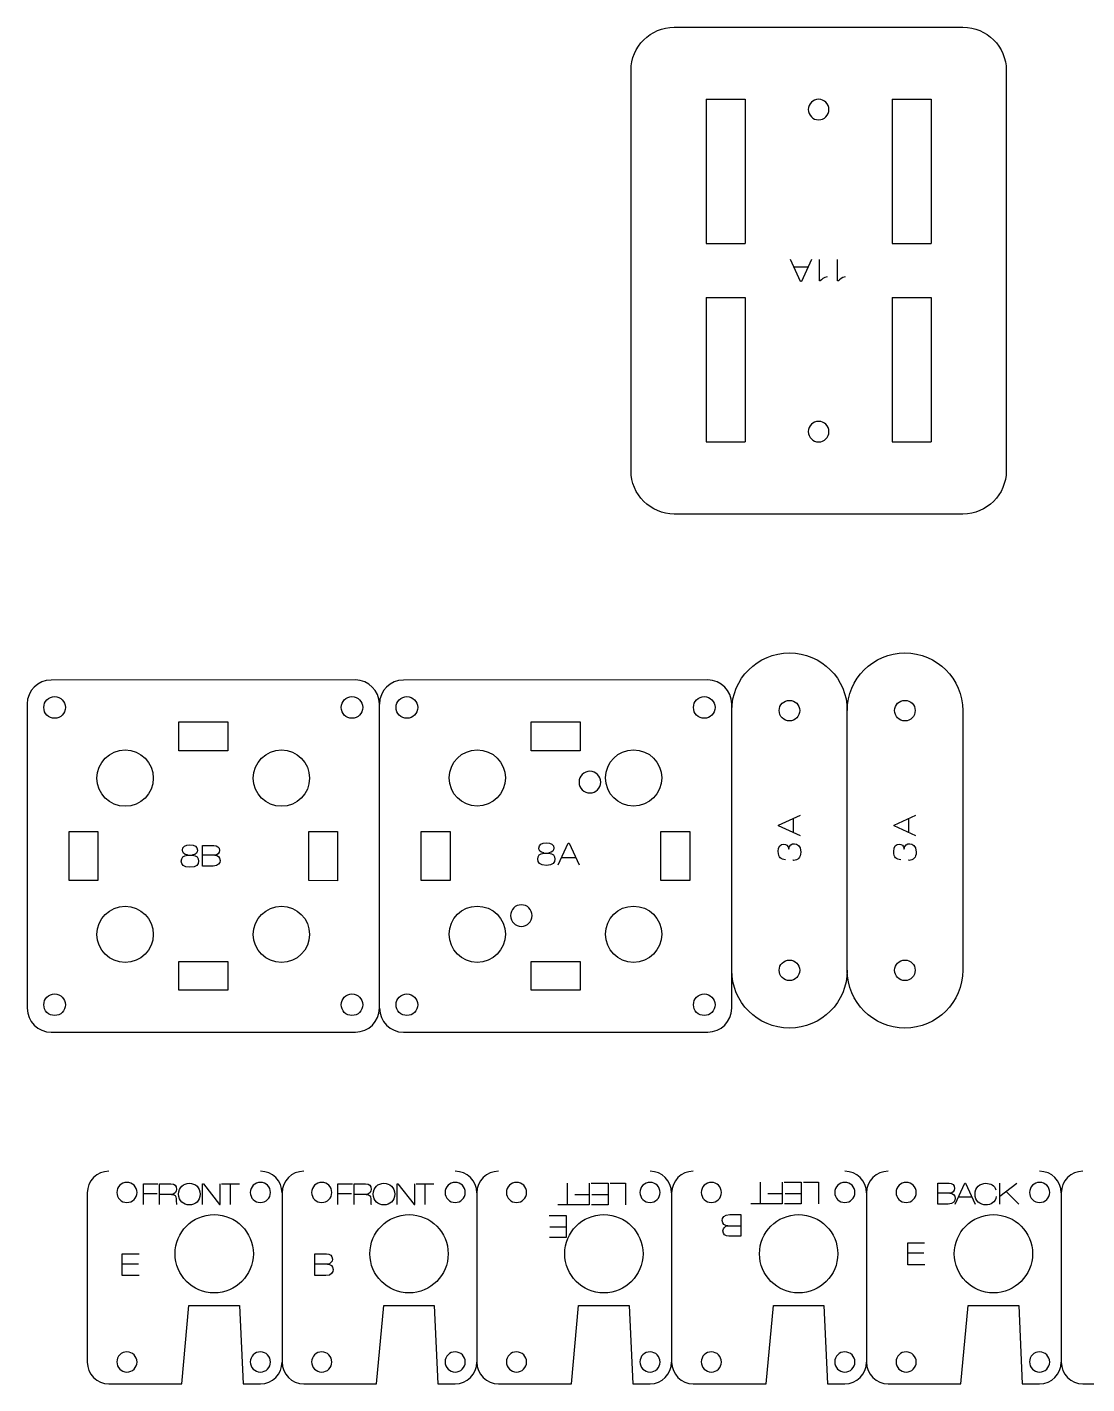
# Model space of a CAD drawing. Header units: millimetres. Extents: x -1146 to -38, y -868 to -122.
# Drawn here: x -851.3 to -704.4, y -510 to -322 of the extents above; entities that cross this region are included whole.
import ezdxf

# ---------------------------------------------------------------- set-up
doc = ezdxf.new("R2010")
doc.units = ezdxf.units.MM
doc.layers.add('CUTS', color=1, linetype='Continuous', true_color=0xff0000)
doc.layers.add('TEXT', color=5, linetype='Continuous', true_color=0x0000ff)

msp = doc.modelspace()

# ---------------------------------------------------------------- linework, layer by layer
at = {"layer": 'CUTS', "color": 1, "lineweight": 25, "true_color": 0xff0000}
for p, q in [((-761.61, -321.95), (-721.61, -321.95)), ((-715.61, -327.95), (-715.61, -383.44)), ((-757.21, -331.95), (-757.21, -351.95)), ((-757.21, -331.95), (-751.81, -331.95)), ((-751.81, -331.95), (-751.81, -351.95)), ((-731.41, -331.95), (-726.01, -331.95)), ((-731.41, -331.95), (-731.41, -351.95)), ((-726.01, -331.95), (-726.01, -351.95)), ((-757.21, -351.95), (-751.81, -351.95)), ((-731.41, -351.95), (-726.01, -351.95)), ((-757.21, -359.44), (-757.21, -379.44)), ((-757.21, -359.44), (-751.81, -359.44)), ((-751.81, -359.44), (-751.81, -379.44)), ((-731.41, -359.44), (-731.41, -379.44)), ((-731.41, -359.44), (-726.01, -359.44)), ((-726.01, -359.44), (-726.01, -379.44)), ((-757.21, -379.44), (-751.81, -379.44)), ((-731.41, -379.44), (-726.01, -379.44)), ((-847.97, -461.26), (-805.79, -461.25)), ((-799.15, -461.26), (-756.97, -461.25))]:
    msp.add_line(p, q, dxfattribs=at)
for points in [[(-767.61, -383.44), (-767.61, -327.95)], [(-721.61, -389.44), (-761.61, -389.44)], [(-805.8, -412.44), (-847.98, -412.45)], [(-756.98, -412.44), (-799.16, -412.45)], [(-851.3, -415.76), (-851.29, -457.94)], [(-802.48, -457.93), (-802.49, -415.75)], [(-753.65, -457.93), (-753.66, -415.75)], [(-737.65, -452.68), (-737.65, -416.68)], [(-721.65, -416.68), (-721.65, -452.68), (-721.65, -452.68)], [(-830.29, -418.25), (-823.49, -418.25), (-823.49, -422.25), (-830.29, -422.25), (-830.29, -418.25), (-830.29, -418.25)], [(-781.46, -418.25), (-774.66, -418.25), (-774.66, -422.25), (-781.46, -422.25), (-781.46, -418.25), (-781.46, -418.25)], [(-845.49, -433.45), (-841.49, -433.45), (-841.49, -440.25), (-845.49, -440.25), (-845.49, -433.45), (-845.49, -433.45)], [(-808.28, -440.26), (-812.28, -440.25), (-812.28, -433.45), (-808.28, -433.45), (-808.28, -440.26), (-808.28, -440.26)], [(-796.67, -433.45), (-792.67, -433.45), (-792.67, -440.25), (-796.67, -440.25), (-796.67, -433.45), (-796.67, -433.45)], [(-763.46, -433.45), (-759.46, -433.45), (-759.46, -440.25), (-763.46, -440.25), (-763.46, -433.45), (-763.46, -433.45)], [(-830.29, -451.45), (-823.49, -451.45), (-823.49, -455.45), (-830.29, -455.45), (-830.29, -451.45), (-830.29, -451.45)], [(-781.47, -455.45), (-781.46, -451.45), (-774.66, -451.45), (-774.66, -455.45), (-781.47, -455.45), (-781.47, -455.45)], [(-842.97, -483.53), (-842.97, -507)], [(-815.97, -483.53), (-815.97, -507)], [(-788.98, -483.53), (-788.98, -507)], [(-761.98, -483.53), (-761.98, -507)], [(-734.98, -483.53), (-734.98, -507)], [(-707.99, -483.53), (-707.99, -507)], [(-839.97, -510), (-829.87, -510), (-828.87, -499.15), (-821.87, -499.15), (-821.87, -499.15), (-821.37, -510), (-818.97, -510)], [(-812.97, -510), (-802.88, -510), (-801.88, -499.15), (-794.87, -499.15), (-794.88, -499.15), (-794.38, -510), (-791.98, -510)], [(-785.98, -510), (-775.88, -510), (-774.88, -499.15), (-767.88, -499.15), (-767.38, -510), (-764.98, -510)], [(-758.98, -510), (-748.88, -510), (-747.88, -499.15), (-740.88, -499.15), (-740.88, -499.15), (-740.38, -510), (-737.98, -510)], [(-731.99, -510), (-721.89, -510), (-720.89, -499.15), (-713.89, -499.15), (-713.89, -499.15), (-713.39, -510), (-710.99, -510)], [(-704.99, -510), (-694.89, -510), (-693.89, -499.15), (-686.89, -499.15), (-686.89, -499.15), (-686.39, -510), (-683.99, -510)]]:
    msp.add_lwpolyline(points, dxfattribs=at)
for points in [[(-767.61, -327.95), (-767.61, -324.64), (-764.92, -321.95), (-761.61, -321.95)], [(-721.61, -321.95), (-718.3, -321.95), (-715.61, -324.64), (-715.61, -327.95)], [(-741.61, -331.95), (-742.4, -331.95), (-743.04, -332.59), (-743.04, -333.37)], [(-740.19, -333.37), (-740.19, -332.59), (-740.82, -331.95), (-741.61, -331.95)], [(-743.04, -333.37), (-743.04, -334.16), (-742.4, -334.8), (-741.61, -334.8)], [(-741.61, -334.8), (-740.82, -334.8), (-740.19, -334.16), (-740.19, -333.37)], [(-741.61, -376.59), (-742.4, -376.59), (-743.04, -377.22), (-743.04, -378.01)], [(-740.19, -378.01), (-740.19, -377.22), (-740.82, -376.59), (-741.61, -376.59)], [(-743.04, -378.01), (-743.04, -378.8), (-742.4, -379.44), (-741.61, -379.44)], [(-741.61, -379.44), (-740.82, -379.44), (-740.19, -378.8), (-740.19, -378.01)], [(-761.61, -389.44), (-764.92, -389.44), (-767.61, -386.75), (-767.61, -383.44)], [(-715.61, -383.44), (-715.61, -386.75), (-718.3, -389.44), (-721.61, -389.44)], [(-753.65, -416.68), (-753.65, -412.26), (-750.07, -408.68), (-745.65, -408.68)], [(-745.65, -408.68), (-741.23, -408.68), (-737.65, -412.26), (-737.65, -416.68)], [(-737.65, -416.68), (-737.65, -412.26), (-734.07, -408.68), (-729.65, -408.68)], [(-729.65, -408.68), (-725.23, -408.68), (-721.65, -412.26), (-721.65, -416.68)], [(-847.98, -412.45), (-849.8, -412.45), (-851.3, -413.94), (-851.3, -415.76)], [(-802.49, -415.75), (-802.49, -413.93), (-803.98, -412.44), (-805.8, -412.44)], [(-799.16, -412.45), (-800.98, -412.45), (-802.47, -413.94), (-802.47, -415.77)], [(-753.66, -415.75), (-753.66, -413.93), (-755.15, -412.44), (-756.98, -412.44)], [(-848.99, -416.25), (-848.99, -415.42), (-848.32, -414.75), (-847.49, -414.75)], [(-847.49, -414.75), (-846.66, -414.75), (-845.99, -415.42), (-845.99, -416.25)], [(-807.78, -416.25), (-807.78, -415.42), (-807.11, -414.75), (-806.28, -414.75)], [(-806.28, -414.75), (-805.45, -414.75), (-804.78, -415.42), (-804.78, -416.25)], [(-800.17, -416.25), (-800.17, -415.42), (-799.5, -414.75), (-798.67, -414.75)], [(-798.67, -414.75), (-797.84, -414.75), (-797.17, -415.42), (-797.17, -416.25)], [(-758.96, -416.25), (-758.96, -415.42), (-758.29, -414.75), (-757.46, -414.75)], [(-757.46, -414.75), (-756.63, -414.75), (-755.96, -415.42), (-755.96, -416.25)], [(-747.08, -416.68), (-747.08, -415.89), (-746.44, -415.26), (-745.65, -415.26)], [(-745.65, -415.26), (-744.87, -415.26), (-744.23, -415.89), (-744.23, -416.68)], [(-731.08, -416.68), (-731.08, -415.89), (-730.44, -415.26), (-729.65, -415.26)], [(-729.65, -415.26), (-728.87, -415.26), (-728.23, -415.89), (-728.23, -416.68)], [(-847.49, -417.75), (-848.32, -417.75), (-848.99, -417.07), (-848.99, -416.25)], [(-845.99, -416.25), (-845.99, -417.07), (-846.66, -417.75), (-847.49, -417.75)], [(-806.28, -417.75), (-807.11, -417.75), (-807.78, -417.07), (-807.78, -416.25)], [(-804.78, -416.25), (-804.78, -417.07), (-805.45, -417.75), (-806.28, -417.75)], [(-798.67, -417.75), (-799.5, -417.75), (-800.17, -417.07), (-800.17, -416.25)], [(-797.17, -416.25), (-797.17, -417.07), (-797.84, -417.75), (-798.67, -417.75)], [(-757.46, -417.75), (-758.29, -417.75), (-758.96, -417.07), (-758.96, -416.25)], [(-755.96, -416.25), (-755.96, -417.07), (-756.63, -417.75), (-757.46, -417.75)], [(-745.65, -418.11), (-746.44, -418.11), (-747.08, -417.47), (-747.08, -416.68)], [(-744.23, -416.68), (-744.23, -417.47), (-744.87, -418.11), (-745.65, -418.11)], [(-729.65, -418.11), (-730.44, -418.11), (-731.08, -417.47), (-731.08, -416.68)], [(-728.23, -416.68), (-728.23, -417.47), (-728.87, -418.11), (-729.65, -418.11)], [(-841.62, -426.04), (-841.62, -423.88), (-839.87, -422.14), (-837.72, -422.14)], [(-837.72, -422.14), (-835.56, -422.14), (-833.81, -423.88), (-833.81, -426.04)], [(-819.96, -426.04), (-819.96, -423.88), (-818.21, -422.14), (-816.06, -422.14)], [(-816.06, -422.14), (-813.9, -422.14), (-812.16, -423.88), (-812.16, -426.04)], [(-792.81, -426.02), (-792.81, -423.87), (-791.06, -422.12), (-788.91, -422.12)], [(-788.91, -422.12), (-786.76, -422.12), (-785.01, -423.87), (-785.01, -426.02)], [(-771.15, -426.02), (-771.15, -423.87), (-769.41, -422.12), (-767.25, -422.12)], [(-767.25, -422.12), (-765.1, -422.12), (-763.35, -423.87), (-763.35, -426.02)], [(-837.72, -429.94), (-839.87, -429.94), (-841.62, -428.19), (-841.62, -426.04)], [(-833.81, -426.04), (-833.81, -428.19), (-835.56, -429.94), (-837.72, -429.94)], [(-816.06, -429.94), (-818.21, -429.94), (-819.96, -428.19), (-819.96, -426.04)], [(-812.16, -426.04), (-812.16, -428.19), (-813.9, -429.94), (-816.06, -429.94)], [(-788.91, -429.92), (-791.06, -429.92), (-792.81, -428.17), (-792.81, -426.02)], [(-785.01, -426.02), (-785.01, -428.17), (-786.76, -429.92), (-788.91, -429.92)], [(-773.31, -425.1), (-774.14, -425.1), (-774.81, -425.77), (-774.81, -426.6)], [(-774.81, -426.6), (-774.81, -427.43), (-774.14, -428.1), (-773.31, -428.1)], [(-771.81, -426.6), (-771.81, -425.77), (-772.49, -425.1), (-773.31, -425.1)], [(-773.31, -428.1), (-772.49, -428.1), (-771.81, -427.43), (-771.81, -426.6)], [(-767.25, -429.92), (-769.41, -429.92), (-771.15, -428.17), (-771.15, -426.02)], [(-763.35, -426.02), (-763.35, -428.17), (-765.1, -429.92), (-767.25, -429.92)], [(-792.81, -447.68), (-792.81, -445.52), (-791.06, -443.78), (-788.91, -443.78)], [(-788.91, -443.78), (-786.76, -443.78), (-785.01, -445.52), (-785.01, -447.68)], [(-782.81, -443.6), (-783.64, -443.6), (-784.31, -444.27), (-784.31, -445.1)], [(-781.31, -445.1), (-781.31, -444.27), (-781.99, -443.6), (-782.81, -443.6)], [(-771.15, -447.68), (-771.15, -445.52), (-769.41, -443.78), (-767.25, -443.78)], [(-767.25, -443.78), (-765.1, -443.78), (-763.35, -445.52), (-763.35, -447.68)], [(-841.62, -447.7), (-841.62, -445.54), (-839.87, -443.8), (-837.72, -443.8)], [(-837.72, -443.8), (-835.56, -443.8), (-833.81, -445.54), (-833.81, -447.7)], [(-819.96, -447.7), (-819.96, -445.54), (-818.21, -443.8), (-816.06, -443.8)], [(-816.06, -443.8), (-813.9, -443.8), (-812.16, -445.54), (-812.16, -447.7)], [(-784.31, -445.1), (-784.31, -445.93), (-783.64, -446.6), (-782.81, -446.6)], [(-782.81, -446.6), (-781.99, -446.6), (-781.31, -445.93), (-781.31, -445.1)], [(-837.72, -451.6), (-839.87, -451.6), (-841.62, -449.85), (-841.62, -447.7)], [(-833.81, -447.7), (-833.81, -449.85), (-835.56, -451.6), (-837.72, -451.6)], [(-816.06, -451.6), (-818.21, -451.6), (-819.96, -449.85), (-819.96, -447.7)], [(-812.16, -447.7), (-812.16, -449.85), (-813.9, -451.6), (-816.06, -451.6)], [(-788.91, -451.58), (-791.06, -451.58), (-792.81, -449.83), (-792.81, -447.68)], [(-785.01, -447.68), (-785.01, -449.83), (-786.76, -451.58), (-788.91, -451.58)], [(-767.25, -451.58), (-769.41, -451.58), (-771.15, -449.83), (-771.15, -447.68)], [(-763.35, -447.68), (-763.35, -449.83), (-765.1, -451.58), (-767.25, -451.58)], [(-747.08, -452.68), (-747.08, -451.89), (-746.44, -451.26), (-745.65, -451.26)], [(-745.65, -451.26), (-744.87, -451.26), (-744.23, -451.89), (-744.23, -452.68)], [(-731.08, -452.68), (-731.08, -451.89), (-730.44, -451.26), (-729.65, -451.26)], [(-729.65, -451.26), (-728.87, -451.26), (-728.23, -451.89), (-728.23, -452.68)], [(-745.65, -460.68), (-750.07, -460.68), (-753.65, -457.1), (-753.65, -452.68)], [(-745.65, -454.11), (-746.44, -454.11), (-747.08, -453.47), (-747.08, -452.68)], [(-737.65, -452.68), (-737.65, -457.1), (-741.23, -460.68), (-745.65, -460.68)], [(-744.23, -452.68), (-744.23, -453.47), (-744.87, -454.11), (-745.65, -454.11)], [(-729.65, -460.68), (-734.07, -460.68), (-737.65, -457.1), (-737.65, -452.68)], [(-729.65, -454.11), (-730.44, -454.11), (-731.08, -453.47), (-731.08, -452.68)], [(-721.65, -452.68), (-721.65, -457.1), (-725.23, -460.68), (-729.65, -460.68)], [(-728.23, -452.68), (-728.23, -453.47), (-728.87, -454.11), (-729.65, -454.11)], [(-848.99, -457.45), (-848.99, -456.62), (-848.32, -455.95), (-847.49, -455.95)], [(-847.49, -455.95), (-846.66, -455.95), (-845.99, -456.62), (-845.99, -457.45)], [(-807.78, -457.45), (-807.78, -456.62), (-807.11, -455.95), (-806.28, -455.95)], [(-806.28, -455.95), (-805.45, -455.95), (-804.78, -456.62), (-804.78, -457.45)], [(-800.17, -457.45), (-800.17, -456.62), (-799.5, -455.95), (-798.67, -455.95)], [(-798.67, -455.95), (-797.84, -455.95), (-797.17, -456.62), (-797.17, -457.45)], [(-758.96, -457.45), (-758.96, -456.62), (-758.29, -455.95), (-757.46, -455.95)], [(-757.46, -455.95), (-756.63, -455.95), (-755.96, -456.62), (-755.96, -457.45)], [(-851.29, -457.94), (-851.29, -459.77), (-849.79, -461.26), (-847.97, -461.26)], [(-847.49, -458.95), (-848.32, -458.95), (-848.99, -458.28), (-848.99, -457.45)], [(-845.99, -457.45), (-845.99, -458.28), (-846.66, -458.95), (-847.49, -458.95)], [(-806.28, -458.95), (-807.11, -458.95), (-807.78, -458.28), (-807.78, -457.45)], [(-804.78, -457.45), (-804.78, -458.28), (-805.45, -458.95), (-806.28, -458.95)], [(-805.79, -461.25), (-803.97, -461.25), (-802.48, -459.76), (-802.48, -457.93)], [(-802.46, -457.94), (-802.46, -459.77), (-800.97, -461.26), (-799.15, -461.26)], [(-798.67, -458.95), (-799.5, -458.95), (-800.17, -458.28), (-800.17, -457.45)], [(-797.17, -457.45), (-797.17, -458.28), (-797.84, -458.95), (-798.67, -458.95)], [(-757.46, -458.95), (-758.29, -458.95), (-758.96, -458.28), (-758.96, -457.45)], [(-755.96, -457.45), (-755.96, -458.28), (-756.63, -458.95), (-757.46, -458.95)], [(-756.97, -461.25), (-755.15, -461.25), (-753.65, -459.76), (-753.65, -457.93)], [(-839.97, -480.53), (-841.63, -480.53), (-842.97, -481.88), (-842.97, -483.53)], [(-815.97, -483.53), (-815.97, -481.88), (-817.32, -480.53), (-818.97, -480.53)], [(-812.97, -480.53), (-814.63, -480.53), (-815.97, -481.88), (-815.97, -483.53)], [(-788.98, -483.53), (-788.98, -481.88), (-790.32, -480.53), (-791.98, -480.53)], [(-785.98, -480.53), (-787.63, -480.53), (-788.98, -481.88), (-788.98, -483.53)], [(-761.98, -483.53), (-761.98, -481.88), (-763.32, -480.53), (-764.98, -480.53)], [(-758.98, -480.53), (-760.64, -480.53), (-761.98, -481.88), (-761.98, -483.53)], [(-734.98, -483.53), (-734.98, -481.88), (-736.33, -480.53), (-737.98, -480.53)], [(-731.99, -480.53), (-733.64, -480.53), (-734.98, -481.88), (-734.98, -483.53)], [(-707.99, -483.53), (-707.99, -481.88), (-709.33, -480.53), (-710.99, -480.53)], [(-704.99, -480.53), (-706.65, -480.53), (-707.99, -481.88), (-707.99, -483.53)], [(-837.47, -482.07), (-838.24, -482.06), (-838.87, -482.69), (-838.87, -483.46)], [(-836.07, -483.47), (-836.07, -482.7), (-836.69, -482.07), (-837.47, -482.07)], [(-818.97, -482.07), (-819.74, -482.06), (-820.37, -482.69), (-820.37, -483.46)], [(-817.57, -483.47), (-817.57, -482.7), (-818.19, -482.07), (-818.97, -482.07)], [(-810.47, -482.07), (-811.24, -482.06), (-811.87, -482.69), (-811.87, -483.46)], [(-809.07, -483.47), (-809.07, -482.7), (-809.7, -482.07), (-810.47, -482.07)], [(-791.97, -482.07), (-792.74, -482.06), (-793.37, -482.69), (-793.38, -483.46)], [(-790.58, -483.47), (-790.57, -482.7), (-791.2, -482.07), (-791.97, -482.07)], [(-783.47, -482.07), (-784.24, -482.06), (-784.87, -482.69), (-784.88, -483.46)], [(-782.08, -483.47), (-782.07, -482.7), (-782.7, -482.07), (-783.47, -482.07)], [(-764.97, -482.07), (-765.75, -482.06), (-766.38, -482.69), (-766.38, -483.46)], [(-763.58, -483.47), (-763.58, -482.7), (-764.2, -482.07), (-764.97, -482.07)], [(-756.47, -482.07), (-757.25, -482.06), (-757.88, -482.69), (-757.88, -483.46)], [(-755.08, -483.47), (-755.08, -482.7), (-755.7, -482.07), (-756.47, -482.07)], [(-737.98, -482.07), (-738.75, -482.06), (-739.38, -482.69), (-739.38, -483.46)], [(-736.58, -483.47), (-736.58, -482.7), (-737.2, -482.07), (-737.98, -482.07)], [(-729.48, -482.07), (-730.25, -482.06), (-730.88, -482.69), (-730.89, -483.46)], [(-728.09, -483.47), (-728.08, -482.7), (-728.71, -482.07), (-729.48, -482.07)], [(-710.98, -482.07), (-711.75, -482.06), (-712.38, -482.69), (-712.38, -483.46)], [(-709.59, -483.47), (-709.58, -482.7), (-710.21, -482.07), (-710.98, -482.07)], [(-838.87, -483.46), (-838.87, -484.23), (-838.25, -484.86), (-837.47, -484.86)], [(-837.47, -484.86), (-836.7, -484.87), (-836.07, -484.24), (-836.07, -483.47)], [(-820.37, -483.46), (-820.38, -484.23), (-819.75, -484.86), (-818.98, -484.86)], [(-818.98, -484.86), (-818.2, -484.87), (-817.57, -484.24), (-817.57, -483.47)], [(-811.87, -483.46), (-811.88, -484.23), (-811.25, -484.86), (-810.48, -484.86)], [(-810.48, -484.86), (-809.7, -484.87), (-809.08, -484.24), (-809.07, -483.47)], [(-793.38, -483.46), (-793.38, -484.23), (-792.75, -484.86), (-791.98, -484.86)], [(-791.98, -484.86), (-791.21, -484.87), (-790.58, -484.24), (-790.58, -483.47)], [(-784.88, -483.46), (-784.88, -484.23), (-784.25, -484.86), (-783.48, -484.86)], [(-783.48, -484.86), (-782.71, -484.87), (-782.08, -484.24), (-782.08, -483.47)], [(-766.38, -483.46), (-766.38, -484.23), (-765.76, -484.86), (-764.98, -484.86)], [(-764.98, -484.86), (-764.21, -484.87), (-763.58, -484.24), (-763.58, -483.47)], [(-757.88, -483.46), (-757.88, -484.23), (-757.26, -484.86), (-756.48, -484.86)], [(-756.48, -484.86), (-755.71, -484.87), (-755.08, -484.24), (-755.08, -483.47)], [(-739.38, -483.46), (-739.39, -484.23), (-738.76, -484.86), (-737.99, -484.86)], [(-737.99, -484.86), (-737.21, -484.87), (-736.58, -484.24), (-736.58, -483.47)], [(-730.89, -483.46), (-730.89, -484.23), (-730.26, -484.86), (-729.49, -484.86)], [(-729.49, -484.86), (-728.72, -484.87), (-728.09, -484.24), (-728.09, -483.47)], [(-712.38, -483.46), (-712.39, -484.23), (-711.76, -484.86), (-710.99, -484.86)], [(-710.99, -484.86), (-710.22, -484.87), (-709.59, -484.24), (-709.59, -483.47)], [(-830.8, -491.96), (-830.8, -488.97), (-828.37, -486.54), (-825.37, -486.54)], [(-825.37, -486.54), (-822.38, -486.54), (-819.95, -488.97), (-819.95, -491.96)], [(-803.8, -491.96), (-803.8, -488.97), (-801.37, -486.54), (-798.37, -486.54)], [(-798.37, -486.54), (-795.38, -486.54), (-792.95, -488.97), (-792.95, -491.96)], [(-776.8, -491.96), (-776.8, -488.97), (-774.37, -486.54), (-771.38, -486.54)], [(-771.38, -486.54), (-768.38, -486.54), (-765.95, -488.97), (-765.95, -491.96)], [(-749.81, -491.96), (-749.81, -488.97), (-747.38, -486.54), (-744.38, -486.54)], [(-744.38, -486.54), (-741.38, -486.54), (-738.96, -488.97), (-738.96, -491.96)], [(-722.81, -491.96), (-722.81, -488.97), (-720.38, -486.54), (-717.39, -486.54)], [(-717.39, -486.54), (-714.39, -486.54), (-711.96, -488.97), (-711.96, -491.96)], [(-825.37, -497.39), (-828.37, -497.39), (-830.8, -494.96), (-830.8, -491.96)], [(-819.95, -491.96), (-819.95, -494.96), (-822.38, -497.39), (-825.37, -497.39)], [(-798.37, -497.39), (-801.37, -497.39), (-803.8, -494.96), (-803.8, -491.96)], [(-792.95, -491.96), (-792.95, -494.96), (-795.38, -497.39), (-798.37, -497.39)], [(-771.38, -497.39), (-774.37, -497.39), (-776.8, -494.96), (-776.8, -491.96)], [(-765.95, -491.96), (-765.95, -494.96), (-768.38, -497.39), (-771.38, -497.39)], [(-744.38, -497.39), (-747.38, -497.39), (-749.81, -494.96), (-749.81, -491.96)], [(-738.96, -491.96), (-738.96, -494.96), (-741.38, -497.39), (-744.38, -497.39)], [(-717.39, -497.39), (-720.38, -497.39), (-722.81, -494.96), (-722.81, -491.96)], [(-711.96, -491.96), (-711.96, -494.96), (-714.39, -497.39), (-717.39, -497.39)], [(-837.46, -505.57), (-838.24, -505.56), (-838.87, -506.19), (-838.87, -506.96)], [(-836.07, -506.97), (-836.07, -506.2), (-836.69, -505.57), (-837.46, -505.57)], [(-818.97, -505.57), (-819.74, -505.56), (-820.37, -506.19), (-820.37, -506.96)], [(-817.57, -506.97), (-817.57, -506.2), (-818.19, -505.57), (-818.97, -505.57)], [(-810.47, -505.57), (-811.24, -505.56), (-811.87, -506.19), (-811.87, -506.96)], [(-809.07, -506.97), (-809.07, -506.2), (-809.69, -505.57), (-810.47, -505.57)], [(-791.97, -505.57), (-792.74, -505.56), (-793.37, -506.19), (-793.38, -506.96)], [(-790.58, -506.97), (-790.57, -506.2), (-791.2, -505.57), (-791.97, -505.57)], [(-783.47, -505.57), (-784.24, -505.56), (-784.87, -506.19), (-784.88, -506.96)], [(-782.08, -506.97), (-782.07, -506.2), (-782.7, -505.57), (-783.47, -505.57)], [(-764.97, -505.57), (-765.75, -505.56), (-766.38, -506.19), (-766.38, -506.96)], [(-763.58, -506.97), (-763.58, -506.2), (-764.2, -505.57), (-764.97, -505.57)], [(-756.47, -505.57), (-757.25, -505.56), (-757.88, -506.19), (-757.88, -506.96)], [(-755.08, -506.97), (-755.08, -506.2), (-755.7, -505.57), (-756.47, -505.57)], [(-737.98, -505.57), (-738.75, -505.56), (-739.38, -506.19), (-739.38, -506.96)], [(-736.58, -506.97), (-736.58, -506.2), (-737.2, -505.57), (-737.98, -505.57)], [(-729.48, -505.57), (-730.25, -505.56), (-730.88, -506.19), (-730.89, -506.96)], [(-728.08, -506.97), (-728.08, -506.2), (-728.71, -505.57), (-729.48, -505.57)], [(-710.98, -505.57), (-711.76, -505.56), (-712.39, -506.19), (-712.39, -506.96)], [(-709.59, -506.97), (-709.59, -506.2), (-710.21, -505.57), (-710.98, -505.57)], [(-842.97, -507), (-842.97, -508.66), (-841.63, -510), (-839.97, -510)], [(-838.87, -506.96), (-838.87, -507.73), (-838.25, -508.36), (-837.47, -508.37)], [(-837.47, -508.37), (-836.7, -508.37), (-836.07, -507.74), (-836.07, -506.97)], [(-820.37, -506.96), (-820.38, -507.73), (-819.75, -508.36), (-818.98, -508.37)], [(-818.98, -508.37), (-818.2, -508.37), (-817.58, -507.74), (-817.57, -506.97)], [(-818.97, -510), (-817.32, -510), (-815.97, -508.66), (-815.97, -507)], [(-815.97, -507), (-815.97, -508.66), (-814.63, -510), (-812.97, -510)], [(-811.87, -506.96), (-811.88, -507.73), (-811.25, -508.36), (-810.48, -508.37)], [(-810.48, -508.37), (-809.7, -508.37), (-809.08, -507.74), (-809.07, -506.97)], [(-793.38, -506.96), (-793.38, -507.73), (-792.75, -508.36), (-791.98, -508.37)], [(-791.98, -508.37), (-791.21, -508.37), (-790.58, -507.74), (-790.58, -506.97)], [(-791.98, -510), (-790.32, -510), (-788.98, -508.66), (-788.98, -507)], [(-788.98, -507), (-788.98, -508.66), (-787.63, -510), (-785.98, -510)], [(-784.88, -506.96), (-784.88, -507.73), (-784.25, -508.36), (-783.48, -508.37)], [(-783.48, -508.37), (-782.71, -508.37), (-782.08, -507.74), (-782.08, -506.97)], [(-766.38, -506.96), (-766.38, -507.73), (-765.76, -508.36), (-764.98, -508.37)], [(-764.98, -508.37), (-764.21, -508.37), (-763.58, -507.74), (-763.58, -506.97)], [(-764.98, -510), (-763.32, -510), (-761.98, -508.66), (-761.98, -507)], [(-761.98, -507), (-761.98, -508.66), (-760.64, -510), (-758.98, -510)], [(-757.88, -506.96), (-757.88, -507.73), (-757.26, -508.36), (-756.48, -508.37)], [(-756.48, -508.37), (-755.71, -508.37), (-755.08, -507.74), (-755.08, -506.97)], [(-739.38, -506.96), (-739.39, -507.73), (-738.76, -508.36), (-737.99, -508.37)], [(-737.99, -508.37), (-737.21, -508.37), (-736.59, -507.74), (-736.58, -506.97)], [(-737.98, -510), (-736.33, -510), (-734.98, -508.66), (-734.98, -507)], [(-734.98, -507), (-734.98, -508.66), (-733.64, -510), (-731.99, -510)], [(-730.89, -506.96), (-730.89, -507.73), (-730.26, -508.36), (-729.49, -508.37)], [(-729.49, -508.37), (-728.72, -508.37), (-728.09, -507.74), (-728.08, -506.97)], [(-712.39, -506.96), (-712.39, -507.73), (-711.77, -508.36), (-710.99, -508.37)], [(-710.99, -508.37), (-710.22, -508.37), (-709.59, -507.74), (-709.59, -506.97)], [(-710.99, -510), (-709.33, -510), (-707.99, -508.66), (-707.99, -507)], [(-707.99, -507), (-707.99, -508.66), (-706.65, -510), (-704.99, -510)]]:
    msp.add_open_spline(points, degree=3, dxfattribs=at)
at = {"layer": 'TEXT', "color": 5, "lineweight": 25, "true_color": 0x0000ff}
for points in [[(-742.61, -354.18), (-744, -357.2), (-744.11, -357.2), (-745.49, -354.18)], [(-745.03, -355.18), (-743.06, -355.18)], [(-741.38, -357.13), (-741.48, -357.13), (-741.48, -354.15)], [(-738.88, -357.13), (-738.98, -357.13), (-738.98, -354.15)], [(-744.14, -434.06), (-747.16, -432.67), (-747.16, -432.56), (-744.14, -431.17)], [(-745.14, -431.63), (-745.14, -433.61)], [(-728.14, -434.06), (-731.16, -432.67), (-731.16, -432.56), (-728.14, -431.17)], [(-729.14, -431.63), (-729.14, -433.61)], [(-826.98, -435.36), (-825.42, -435.36)], [(-825.53, -438.24), (-826.98, -438.24), (-826.98, -435.36), (-826.98, -435.36)], [(-777.7, -438.08), (-776.31, -435.06), (-776.2, -435.06), (-774.81, -438.08)], [(-745.76, -435.9), (-745.75, -435.9)], [(-729.76, -435.9), (-729.75, -435.9)], [(-829.08, -436.7), (-829.08, -436.69)], [(-829.08, -436.7), (-828.39, -436.7)], [(-828.39, -436.69), (-828.39, -436.7)], [(-825.28, -436.73), (-826.98, -436.73)], [(-825.28, -436.73), (-825.28, -436.74)], [(-779.68, -436.42), (-779.68, -436.41)], [(-779.68, -436.42), (-779, -436.42)], [(-779, -436.41), (-779, -436.42)], [(-775.27, -437.08), (-777.25, -437.08)], [(-835.19, -485.14), (-835.19, -482.26), (-833.17, -482.26)], [(-832.96, -485.14), (-832.96, -482.26), (-831.38, -482.26)], [(-826.99, -485.14), (-826.99, -482.26), (-826.88, -482.26), (-824.62, -485.14), (-824.53, -485.14), (-824.53, -482.26)], [(-824.36, -482.27), (-821.88, -482.27)], [(-823.12, -485.14), (-823.12, -482.27)], [(-808.22, -485.14), (-808.22, -482.26), (-806.21, -482.26)], [(-806, -485.14), (-806, -482.26), (-804.42, -482.26)], [(-800.02, -485.14), (-800.02, -482.26), (-799.92, -482.26), (-797.66, -485.14), (-797.56, -485.14), (-797.56, -482.26)], [(-797.4, -482.26), (-794.92, -482.26)], [(-796.15, -485.14), (-796.15, -482.26)], [(-776.48, -482.2), (-776.48, -485.2)], [(-773.4, -482.2), (-773.4, -485.2), (-775.51, -485.2)], [(-773.14, -482.2), (-770.78, -482.2), (-770.78, -485.2), (-773.11, -485.2)], [(-770.49, -482.2), (-768.38, -482.2), (-768.38, -485.2)], [(-749.72, -482.05), (-749.72, -485.05)], [(-746.65, -482.05), (-746.65, -485.05), (-748.75, -485.05)], [(-746.38, -482.05), (-744.02, -482.05), (-744.02, -485.05), (-746.36, -485.05)], [(-743.73, -482.05), (-741.63, -482.05), (-741.63, -485.05)], [(-725.11, -482.2), (-723.54, -482.2)], [(-723.65, -485.07), (-725.11, -485.07), (-725.11, -482.2), (-725.11, -482.2)], [(-722.68, -485.07), (-721.36, -482.2), (-721.26, -482.2), (-719.94, -485.07)], [(-716.5, -484), (-714.14, -482.2)], [(-716.5, -485.07), (-716.5, -482.2)], [(-835.19, -483.6), (-833.29, -483.6)], [(-831.28, -483.74), (-832.96, -483.75)], [(-831.27, -483.73), (-831.28, -483.74)], [(-808.22, -483.6), (-806.33, -483.6)], [(-804.31, -483.74), (-806, -483.75)], [(-804.31, -483.73), (-804.31, -483.74)], [(-773.4, -483.8), (-775.39, -483.8)], [(-770.78, -483.8), (-773.02, -483.8)], [(-748.42, -485.05), (-751.01, -485.05)], [(-746.65, -483.65), (-748.63, -483.65)], [(-744.02, -483.65), (-746.26, -483.65)], [(-723.41, -483.57), (-725.11, -483.57)], [(-723.41, -483.57), (-723.41, -483.57)], [(-720.38, -484.12), (-722.25, -484.12)], [(-715.63, -483.34), (-713.87, -485.07)], [(-778.96, -486.67), (-776.58, -486.67), (-776.58, -489.69), (-778.93, -489.69)], [(-775.18, -485.2), (-777.77, -485.2)], [(-753.94, -486.52), (-752.41, -486.52), (-752.41, -489.54), (-752.41, -489.54)], [(-776.58, -488.29), (-778.84, -488.29)], [(-754.2, -488.1), (-752.41, -488.11)], [(-754.2, -488.11), (-754.2, -488.1)], [(-752.41, -489.54), (-754.05, -489.54)], [(-726.9, -493.48), (-729.27, -493.48), (-729.27, -490.45), (-726.92, -490.45)], [(-835.75, -494.99), (-838.13, -494.99), (-838.13, -491.96), (-835.77, -491.96)], [(-811.45, -491.96), (-809.8, -491.96)], [(-809.91, -494.99), (-811.45, -494.99), (-811.45, -491.96), (-811.45, -491.96)], [(-729.27, -491.86), (-727.02, -491.86)], [(-838.13, -493.37), (-835.87, -493.37)], [(-809.66, -493.4), (-811.45, -493.4)], [(-809.66, -493.4), (-809.66, -493.41)]]:
    msp.add_lwpolyline(points, dxfattribs=at)
for points in [[(-740.44, -356.56), (-740.89, -356.68), (-741.2, -356.92), (-741.38, -357.13)], [(-737.94, -356.56), (-738.39, -356.68), (-738.7, -356.92), (-738.88, -357.13)], [(-829.77, -436.04), (-829.77, -435.54), (-829.41, -435.29), (-828.74, -435.29)], [(-829.08, -436.69), (-829.62, -436.65), (-829.77, -436.29), (-829.77, -436.04)], [(-828.74, -435.29), (-828.07, -435.29), (-827.7, -435.54), (-827.7, -436.04)], [(-827.7, -436.04), (-827.7, -436.29), (-827.86, -436.65), (-828.39, -436.69)], [(-825.42, -435.36), (-824.97, -435.36), (-824.65, -435.61), (-824.65, -436.08)], [(-824.65, -436.08), (-824.65, -436.41), (-824.95, -436.74), (-825.28, -436.73)], [(-780.38, -435.76), (-780.38, -435.27), (-780.01, -435.01), (-779.34, -435.01)], [(-779.68, -436.41), (-780.22, -436.37), (-780.38, -436.01), (-780.38, -435.76)], [(-779.34, -435.01), (-778.67, -435.01), (-778.3, -435.27), (-778.3, -435.76)], [(-778.3, -435.76), (-778.3, -436.01), (-778.46, -436.37), (-779, -436.41)], [(-747.21, -436.22), (-747.21, -435.51), (-746.89, -435.2), (-746.43, -435.2)], [(-746.21, -437.35), (-746.83, -437.32), (-747.21, -437.06), (-747.21, -436.22)], [(-746.43, -435.2), (-746.14, -435.2), (-745.81, -435.37), (-745.76, -435.9)], [(-745.75, -435.9), (-745.69, -435.33), (-745.35, -435.13), (-744.96, -435.13)], [(-744.96, -435.13), (-744.63, -435.13), (-744.1, -435.35), (-744.1, -436.29)], [(-731.21, -436.22), (-731.21, -435.51), (-730.89, -435.2), (-730.43, -435.2)], [(-730.21, -437.35), (-730.83, -437.32), (-731.21, -437.06), (-731.21, -436.22)], [(-730.43, -435.2), (-730.14, -435.2), (-729.81, -435.37), (-729.76, -435.9)], [(-729.75, -435.9), (-729.69, -435.33), (-729.35, -435.13), (-728.96, -435.13)], [(-728.96, -435.13), (-728.63, -435.13), (-728.1, -435.35), (-728.1, -436.29)], [(-829.93, -437.55), (-829.93, -437.07), (-829.68, -436.76), (-829.08, -436.7)], [(-828.74, -438.4), (-829.63, -438.4), (-829.93, -438.01), (-829.93, -437.55)], [(-827.54, -437.55), (-827.54, -438.01), (-827.84, -438.4), (-828.74, -438.4)], [(-828.39, -436.7), (-827.79, -436.76), (-827.54, -437.07), (-827.54, -437.55)], [(-824.56, -437.46), (-824.56, -437.79), (-824.77, -438.24), (-825.53, -438.24)], [(-825.28, -436.74), (-824.91, -436.75), (-824.56, -436.95), (-824.56, -437.46)], [(-780.53, -437.27), (-780.53, -436.8), (-780.29, -436.48), (-779.68, -436.42)], [(-779.34, -438.13), (-780.24, -438.13), (-780.53, -437.73), (-780.53, -437.27)], [(-778.15, -437.27), (-778.15, -437.73), (-778.45, -438.13), (-779.34, -438.13)], [(-779, -436.42), (-778.4, -436.48), (-778.15, -436.8), (-778.15, -437.27)], [(-745.08, -437.44), (-745.1, -437.44), (-745.14, -437.43), (-745.17, -437.43)], [(-744.1, -436.29), (-744.1, -437.07), (-744.49, -437.44), (-745.08, -437.44)], [(-729.08, -437.44), (-729.1, -437.44), (-729.14, -437.43), (-729.17, -437.43)], [(-728.1, -436.29), (-728.1, -437.07), (-728.49, -437.44), (-729.08, -437.44)], [(-831.38, -482.26), (-830.81, -482.26), (-830.59, -482.54), (-830.59, -483.05)], [(-830.59, -483.05), (-830.59, -483.32), (-830.77, -483.71), (-831.27, -483.73)], [(-830.3, -483.7), (-830.3, -482.75), (-829.63, -482.2), (-828.81, -482.2)], [(-828.81, -482.2), (-827.99, -482.2), (-827.32, -482.75), (-827.32, -483.7)], [(-804.42, -482.26), (-803.84, -482.26), (-803.62, -482.54), (-803.62, -483.05)], [(-803.62, -483.05), (-803.62, -483.32), (-803.81, -483.71), (-804.31, -483.73)], [(-803.34, -483.7), (-803.34, -482.75), (-802.67, -482.2), (-801.85, -482.2)], [(-801.85, -482.2), (-801.03, -482.2), (-800.36, -482.75), (-800.36, -483.7)], [(-723.54, -482.2), (-723.09, -482.2), (-722.77, -482.45), (-722.77, -482.91)], [(-722.77, -482.91), (-722.77, -483.25), (-723.07, -483.57), (-723.41, -483.57)], [(-719.93, -483.7), (-719.93, -482.75), (-719.26, -482.2), (-718.44, -482.2)], [(-718.44, -482.2), (-717.76, -482.2), (-717.22, -482.48), (-717.07, -483.1)], [(-831.28, -483.74), (-830.83, -483.75), (-830.64, -483.95), (-830.64, -484.34)], [(-830.64, -484.34), (-830.64, -484.45), (-830.63, -485.02), (-830.58, -485.14)], [(-828.81, -485.2), (-829.63, -485.2), (-830.3, -484.65), (-830.3, -483.7)], [(-827.32, -483.7), (-827.32, -484.65), (-827.99, -485.2), (-828.81, -485.2)], [(-804.31, -483.74), (-803.87, -483.75), (-803.68, -483.95), (-803.68, -484.34)], [(-803.68, -484.34), (-803.68, -484.45), (-803.67, -485.02), (-803.61, -485.14)], [(-801.85, -485.2), (-802.67, -485.2), (-803.34, -484.65), (-803.34, -483.7)], [(-800.36, -483.7), (-800.36, -484.65), (-801.03, -485.2), (-801.85, -485.2)], [(-722.68, -484.29), (-722.68, -484.63), (-722.9, -485.07), (-723.65, -485.07)], [(-723.41, -483.57), (-723.03, -483.59), (-722.68, -483.79), (-722.68, -484.29)], [(-718.44, -485.2), (-719.26, -485.2), (-719.93, -484.65), (-719.93, -483.7)], [(-717, -484.05), (-717.08, -484.82), (-717.77, -485.2), (-718.44, -485.2)], [(-754.96, -487.34), (-754.96, -486.99), (-754.74, -486.52), (-753.94, -486.52)], [(-754.2, -488.1), (-754.59, -488.08), (-754.96, -487.87), (-754.96, -487.34)], [(-754.87, -488.79), (-754.87, -488.44), (-754.55, -488.1), (-754.2, -488.11)], [(-754.05, -489.54), (-754.53, -489.54), (-754.87, -489.28), (-754.87, -488.79)], [(-809.8, -491.96), (-809.33, -491.96), (-808.99, -492.22), (-808.99, -492.71)], [(-808.9, -494.16), (-808.9, -494.52), (-809.12, -494.99), (-809.91, -494.99)], [(-808.99, -492.71), (-808.99, -493.07), (-809.3, -493.41), (-809.66, -493.4)], [(-809.66, -493.41), (-809.27, -493.42), (-808.9, -493.64), (-808.9, -494.16)]]:
    msp.add_open_spline(points, degree=3, dxfattribs=at)

doc.saveas('drawing.dxf')
